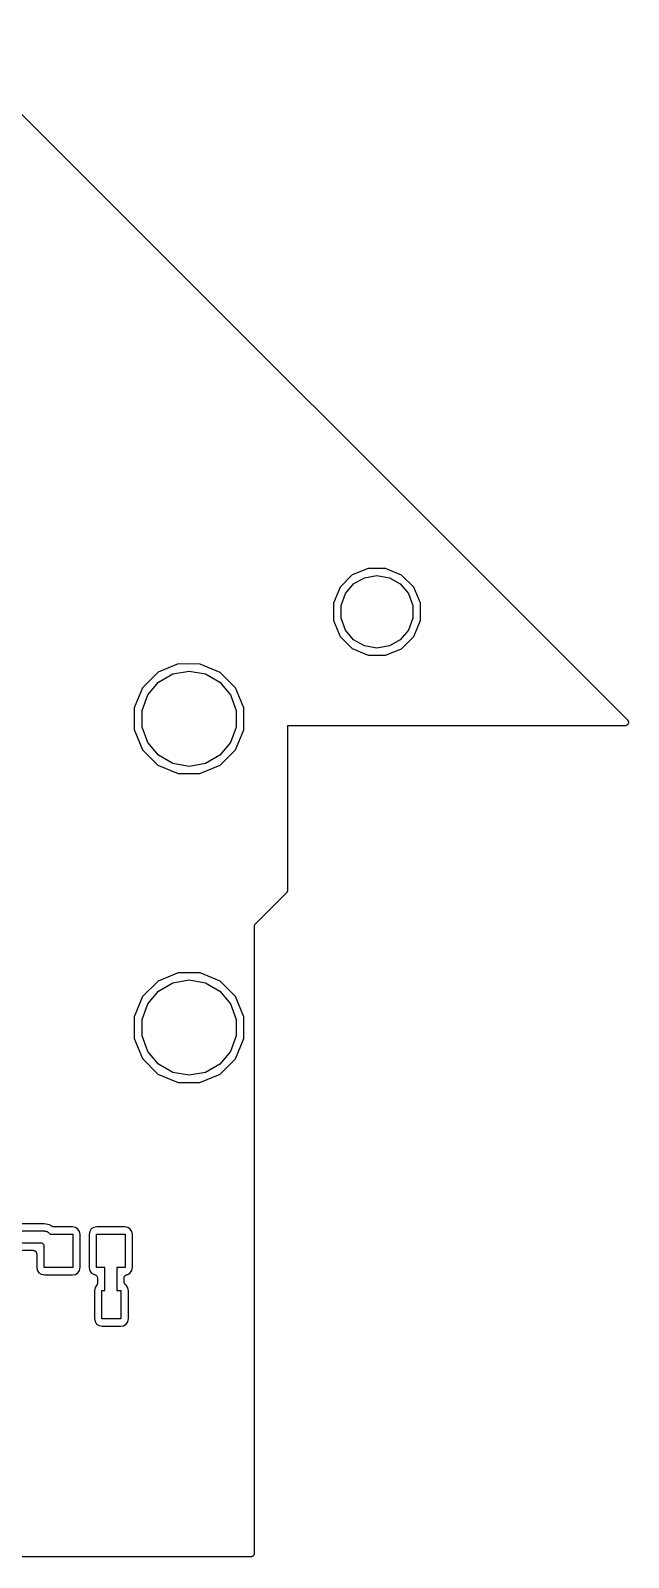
# Model space of a CAD drawing. Extents: x -5.1 to 32.6, y 0 to 32.2.
# Drawn here: x 20.02 to 32.59, y 0 to 32.13 of the extents above; entities that cross this region are included whole.
import ezdxf

# ---------------------------------------------------------------- set-up
doc = ezdxf.new("R2010")
doc.units = 0
doc.header["$MEASUREMENT"] = 0
doc.layers.add('BLACK', color=7, linetype='CONTINUOUS')

msp = doc.modelspace()

# ---------------------------------------------------------------- linework, layer by layer
at = {"layer": 'Black'}
for p, q in [((18.069, 32.1341), (32.5724, 17.6307)), ((26.7877, 20.6765), (26.5303, 20.4195)), ((27.1239, 20.8155), (26.7877, 20.6765)), ((26.8133, 20.4869), (27.0434, 20.6197)), ((27.0434, 20.6197), (27.305, 20.6658)), ((27.4877, 20.8151), (27.1239, 20.8155)), ((27.305, 20.6658), (27.5666, 20.6197)), ((27.8236, 20.6756), (27.4877, 20.8151)), ((27.5666, 20.6197), (27.7967, 20.4869)), ((28.0806, 20.4182), (27.8236, 20.6756)), ((26.5303, 20.4195), (26.3908, 20.0836)), ((26.5517, 20.0337), (26.6426, 20.2834)), ((26.6426, 20.2834), (26.8133, 20.4869)), ((27.7967, 20.4869), (27.9674, 20.2834)), ((27.9674, 20.2834), (28.0583, 20.0337)), ((28.2196, 20.082), (28.0806, 20.4182)), ((26.3908, 20.0836), (26.3904, 19.7198)), ((26.5517, 19.7681), (26.5517, 20.0337)), ((28.0583, 20.0337), (28.0583, 19.7681)), ((28.2192, 19.7182), (28.2196, 20.082)), ((26.3904, 19.7198), (26.5294, 19.3836)), ((26.6426, 19.5184), (26.5517, 19.7681)), ((28.0583, 19.7681), (27.9674, 19.5184)), ((28.0797, 19.3823), (28.2192, 19.7182)), ((26.5294, 19.3836), (26.7864, 19.1262)), ((26.8133, 19.3149), (26.6426, 19.5184)), ((27.0434, 19.1821), (26.8133, 19.3149)), ((27.7967, 19.3149), (27.5666, 19.1821)), ((27.9674, 19.5184), (27.7967, 19.3149)), ((27.8223, 19.1253), (28.0797, 19.3823)), ((26.7864, 19.1262), (27.1223, 18.9867)), ((27.305, 19.136), (27.0434, 19.1821)), ((27.1223, 18.9867), (27.4861, 18.9863)), ((27.5666, 19.1821), (27.305, 19.136)), ((27.4861, 18.9863), (27.8223, 19.1253)), ((23.1271, 18.8032), (22.7034, 18.6281)), ((23.012, 18.5939), (23.3553, 18.6544)), ((23.5855, 18.8028), (23.1271, 18.8032)), ((23.3553, 18.6544), (23.6986, 18.5939)), ((24.0089, 18.627), (23.5855, 18.8028)), ((22.7034, 18.6281), (22.3789, 18.3042)), ((22.486, 18.1525), (22.7101, 18.4196)), ((22.7101, 18.4196), (23.012, 18.5939)), ((23.6986, 18.5939), (24.0005, 18.4196)), ((24.0005, 18.4196), (24.2246, 18.1525)), ((24.3328, 18.3025), (24.0089, 18.627)), ((22.3789, 18.3042), (22.2031, 17.8808)), ((22.3667, 17.8249), (22.486, 18.1525)), ((24.2246, 18.1525), (24.3439, 17.8249)), ((24.5079, 17.8788), (24.3328, 18.3025)), ((22.2031, 17.8808), (22.2027, 17.4224)), ((22.3667, 17.4763), (22.3667, 17.8249)), ((24.3439, 17.8249), (24.3439, 17.4763)), ((24.5075, 17.4204), (24.5079, 17.8788)), ((22.2027, 17.4224), (22.3778, 16.9987)), ((22.486, 17.1487), (22.3667, 17.4763)), ((24.3439, 17.4763), (24.2246, 17.1487)), ((24.3317, 16.997), (24.5075, 17.4204)), ((25.4265, 17.4993), (25.4254, 17.4935)), ((25.4254, 17.4935), (25.4254, 14.0397)), ((25.433, 17.5006), (25.4265, 17.4993)), ((32.5185, 17.5006), (25.433, 17.5006)), ((32.5283, 17.5023), (32.5185, 17.5006)), ((32.5383, 17.5032), (32.5283, 17.5023)), ((32.5413, 17.5046), (32.5383, 17.5032)), ((32.5446, 17.5052), (32.5413, 17.5046)), ((32.5532, 17.5102), (32.5446, 17.5052)), ((32.5622, 17.5144), (32.5532, 17.5102)), ((32.5646, 17.5167), (32.5622, 17.5144)), ((32.5675, 17.5184), (32.5646, 17.5167)), ((32.5739, 17.5261), (32.5675, 17.5184)), ((32.5724, 17.6307), (32.5781, 17.6225)), ((32.581, 17.5331), (32.5739, 17.5261)), ((32.5781, 17.6225), (32.5845, 17.6149)), ((32.5824, 17.5361), (32.581, 17.5331)), ((32.5845, 17.5387), (32.5824, 17.5361)), ((32.5845, 17.6149), (32.5857, 17.6118)), ((32.5879, 17.5481), (32.5845, 17.5387)), ((32.5857, 17.6118), (32.5876, 17.609)), ((32.5876, 17.609), (32.5902, 17.5994)), ((32.5921, 17.5571), (32.5879, 17.5481)), ((32.5902, 17.5994), (32.5936, 17.59)), ((32.5924, 17.5604), (32.5921, 17.5571)), ((32.5936, 17.5636), (32.5924, 17.5604)), ((32.5936, 17.59), (32.5936, 17.5867)), ((32.5936, 17.5867), (32.5944, 17.5834)), ((32.5944, 17.5834), (32.5936, 17.5735)), ((32.5936, 17.5735), (32.5936, 17.5636)), ((22.7101, 16.8816), (22.486, 17.1487)), ((24.2246, 17.1487), (24.0005, 16.8816)), ((22.3778, 16.9987), (22.7017, 16.6742)), ((23.012, 16.7073), (22.7101, 16.8816)), ((24.0005, 16.8816), (23.6986, 16.7073)), ((24.0072, 16.6731), (24.3317, 16.997)), ((22.7017, 16.6742), (23.1251, 16.4984)), ((23.3553, 16.6468), (23.012, 16.7073)), ((23.1251, 16.4984), (23.5835, 16.498)), ((23.6986, 16.7073), (23.3553, 16.6468)), ((23.5835, 16.498), (24.0072, 16.6731)), ((25.4031, 13.9858), (24.7323, 13.315)), ((25.405, 13.9885), (25.4031, 13.9858)), ((25.4076, 13.9907), (25.405, 13.9885)), ((25.4125, 13.9993), (25.4076, 13.9907)), ((25.4183, 14.0075), (25.4125, 13.9993)), ((25.4191, 14.0107), (25.4183, 14.0075)), ((25.4208, 14.0136), (25.4191, 14.0107)), ((25.4225, 14.0234), (25.4208, 14.0136)), ((25.4251, 14.033), (25.4225, 14.0234)), ((25.4254, 14.0397), (25.4248, 14.0364)), ((25.4248, 14.0364), (25.4251, 14.033)), ((24.7282, 13.3088), (24.7269, 13.3022)), ((24.7269, 13.3022), (24.7269, 0.088861)), ((24.7323, 13.315), (24.7282, 13.3088)), ((23.1271, 12.3032), (22.7034, 12.1281)), ((23.5855, 12.3028), (23.1271, 12.3032)), ((24.0089, 12.127), (23.5855, 12.3028)), ((22.7034, 12.1281), (22.3789, 11.8042)), ((22.486, 11.6525), (22.7101, 11.9196)), ((22.7101, 11.9196), (23.012, 12.0939)), ((23.012, 12.0939), (23.3553, 12.1544)), ((23.3553, 12.1544), (23.6986, 12.0939)), ((23.6986, 12.0939), (24.0005, 11.9196)), ((24.0005, 11.9196), (24.2246, 11.6525)), ((24.3328, 11.8025), (24.0089, 12.127)), ((22.3789, 11.8042), (22.2031, 11.3808)), ((22.3667, 11.3249), (22.486, 11.6525)), ((24.2246, 11.6525), (24.3439, 11.3249)), ((24.5079, 11.3788), (24.3328, 11.8025)), ((22.2031, 11.3808), (22.2027, 10.9224)), ((22.3667, 10.9763), (22.3667, 11.3249)), ((24.3439, 11.3249), (24.3439, 10.9763)), ((24.5075, 10.9204), (24.5079, 11.3788)), ((22.486, 10.6487), (22.3667, 10.9763)), ((24.3439, 10.9763), (24.2246, 10.6487)), ((22.2027, 10.9224), (22.3778, 10.4987)), ((22.7101, 10.3816), (22.486, 10.6487)), ((24.2246, 10.6487), (24.0005, 10.3816)), ((24.3317, 10.497), (24.5075, 10.9204)), ((22.3778, 10.4987), (22.7017, 10.1742)), ((23.012, 10.2073), (22.7101, 10.3816)), ((24.0005, 10.3816), (23.6986, 10.2073)), ((24.0072, 10.1731), (24.3317, 10.497)), ((22.7017, 10.1742), (23.1251, 9.9984)), ((23.3553, 10.1468), (23.012, 10.2073)), ((23.1251, 9.9984), (23.5835, 9.998)), ((23.6986, 10.2073), (23.3553, 10.1468)), ((23.5835, 9.998), (24.0072, 10.1731)), ((17.1641, 6.8707), (20.3161, 6.8707)), ((20.3086, 7.0231), (17.2792, 7.0231)), ((20.4224, 7.00045), (20.3086, 7.0231)), ((20.3161, 6.8707), (20.3216, 6.86973)), ((20.3216, 6.86973), (20.3272, 6.87022)), ((20.3272, 6.87022), (20.3432, 6.86592)), ((20.3432, 6.86592), (20.3595, 6.86304)), ((20.3595, 6.86304), (20.3644, 6.86025)), ((20.3644, 6.86025), (20.3698, 6.8588)), ((20.3698, 6.8588), (20.3834, 6.84929)), ((20.3834, 6.84929), (20.3977, 6.84099)), ((20.3977, 6.84099), (20.4013, 6.83671)), ((20.4013, 6.83671), (20.4059, 6.8335)), ((20.4059, 6.8335), (20.4378, 6.8016)), ((20.4661, 6.97132), (20.4224, 7.00045)), ((20.4378, 6.8016), (20.9082, 6.8016)), ((20.4744, 6.96764), (20.4661, 6.97132)), ((20.4823, 6.96307), (20.4744, 6.96764)), ((20.4864, 6.96235), (20.4823, 6.96307)), ((20.4903, 6.96066), (20.4864, 6.96235)), ((20.4994, 6.96006), (20.4903, 6.96066)), ((20.5084, 6.95848), (20.4994, 6.96006)), ((20.9006, 6.95848), (20.5084, 6.95848)), ((20.9686, 6.94469), (20.9006, 6.95848)), ((20.9082, 6.8016), (20.9082, 6.1016)), ((21.0195, 6.90991), (20.9686, 6.94469)), ((21.0532, 6.8576), (21.0195, 6.90991)), ((21.0651, 6.79449), (21.0532, 6.8576)), ((21.0651, 6.10924), (21.0651, 6.79449)), ((21.2651, 6.86203), (21.2513, 6.79396)), ((21.2513, 6.79396), (21.2513, 6.10871)), ((21.2999, 6.91294), (21.2651, 6.86203)), ((21.3522, 6.9466), (21.2999, 6.91294)), ((21.4153, 6.95848), (21.3522, 6.9466)), ((21.4082, 6.1016), (21.4082, 6.8016)), ((21.4082, 6.8016), (22.0082, 6.8016)), ((22.0006, 6.95848), (21.4153, 6.95848)), ((22.0686, 6.94469), (22.0006, 6.95848)), ((22.0082, 6.8016), (22.0082, 6.1016)), ((22.1195, 6.90991), (22.0686, 6.94469)), ((22.1532, 6.8576), (22.1195, 6.90991)), ((22.1651, 6.79449), (22.1532, 6.8576)), ((22.1651, 6.10924), (22.1651, 6.79449)), ((20.2635, 6.6167), (17.1641, 6.6167)), ((18.4407, 6.4643), (20.0751, 6.4643)), ((20.0751, 6.4643), (20.0817, 6.46314)), ((20.0817, 6.46314), (20.0884, 6.46314)), ((20.0884, 6.46314), (20.0946, 6.46086)), ((20.0946, 6.46086), (20.1012, 6.4597)), ((20.1012, 6.4597), (20.107, 6.45637)), ((20.107, 6.45637), (20.1132, 6.45409)), ((20.1132, 6.45409), (20.1183, 6.44981)), ((20.1183, 6.44981), (20.1241, 6.44647)), ((20.1241, 6.44647), (20.1284, 6.44137)), ((20.1284, 6.44137), (20.1335, 6.43708)), ((20.1335, 6.43708), (20.1368, 6.43131)), ((20.1368, 6.43131), (20.1411, 6.4262)), ((20.3082, 6.57199), (20.2635, 6.6167)), ((20.3082, 6.1016), (20.3082, 6.57199)), ((20.1411, 6.4262), (20.1434, 6.41994)), ((20.1434, 6.41994), (20.1467, 6.41416)), ((20.1467, 6.41416), (20.1479, 6.40759)), ((20.1479, 6.40759), (20.1502, 6.40133)), ((20.1502, 6.40133), (20.1502, 6.39467)), ((20.1502, 6.39467), (20.1513, 6.3881)), ((20.1513, 6.3881), (20.1513, 6.10871)), ((20.1513, 6.10871), (20.1632, 6.0456)), ((21.0513, 6.04117), (21.0651, 6.10924)), ((21.2513, 6.10871), (21.2632, 6.0456)), ((22.1513, 6.04117), (22.1651, 6.10924)), ((20.1632, 6.0456), (20.1969, 5.99329)), ((20.1969, 5.99329), (20.2478, 5.95851)), ((20.2478, 5.95851), (20.3158, 5.94472)), ((20.9082, 6.1016), (20.3082, 6.1016)), ((20.3158, 5.94472), (20.9011, 5.94472)), ((20.9011, 5.94472), (20.9642, 5.9566)), ((20.9642, 5.9566), (21.0165, 5.99026)), ((21.0165, 5.99026), (21.0513, 6.04117)), ((21.2632, 6.0456), (21.2969, 5.99329)), ((21.2969, 5.99329), (21.3478, 5.95851)), ((21.3478, 5.95851), (21.3677, 5.95446)), ((21.3677, 5.95446), (21.3792, 5.94996)), ((21.3792, 5.94996), (21.3907, 5.94577)), ((21.3907, 5.94577), (21.3914, 5.94515)), ((21.3914, 5.94515), (21.3924, 5.94479)), ((21.3924, 5.94479), (21.4016, 5.93664)), ((21.4016, 5.93664), (21.411, 5.92876)), ((21.5812, 6.1016), (21.4082, 6.1016)), ((21.411, 5.92876), (21.4115, 5.92792)), ((21.4115, 5.92792), (21.4122, 5.92727)), ((21.4122, 5.92727), (21.418, 5.9165)), ((21.418, 5.9165), (21.4242, 5.90584)), ((21.4242, 5.90584), (21.4244, 5.90488)), ((21.4244, 5.90488), (21.4248, 5.90402)), ((21.4248, 5.90402), (21.4267, 5.89191)), ((21.4267, 5.89191), (21.4288, 5.87978)), ((21.4288, 5.87978), (21.4288, 5.77757)), ((21.5812, 5.6213), (21.5812, 6.1016)), ((22.0082, 6.1016), (21.8352, 6.1016)), ((21.8352, 6.1016), (21.8352, 5.6213)), ((21.9876, 5.87898), (21.9898, 5.89162)), ((21.9876, 5.80143), (21.9876, 5.87898)), ((21.9894, 5.7912), (21.9876, 5.80143)), ((21.9904, 5.78086), (21.9894, 5.7912)), ((21.9898, 5.89162), (21.9919, 5.90422)), ((21.9919, 5.90422), (21.9921, 5.90461)), ((21.9921, 5.90461), (21.9922, 5.90505)), ((21.9922, 5.90505), (21.9986, 5.91619)), ((21.9986, 5.91619), (22.0049, 5.92729)), ((22.0049, 5.92729), (22.0052, 5.92758)), ((22.0052, 5.92758), (22.0054, 5.92796)), ((22.0054, 5.92796), (22.0152, 5.93619)), ((22.0152, 5.93619), (22.0249, 5.94454)), ((22.0249, 5.94454), (22.0254, 5.94469)), ((22.0254, 5.94469), (22.0257, 5.94497)), ((22.0257, 5.94497), (22.0377, 5.94934)), ((22.0377, 5.94934), (22.0497, 5.95387)), ((22.0497, 5.95387), (22.0642, 5.9566)), ((22.0642, 5.9566), (22.1165, 5.99026)), ((22.1165, 5.99026), (22.1513, 6.04117)), ((21.3794, 5.68173), (21.3656, 5.61366)), ((21.3656, 5.61366), (21.3656, 5.02841)), ((21.4155, 5.73458), (21.3794, 5.68173)), ((21.4194, 5.74326), (21.4155, 5.73458)), ((21.4242, 5.75151), (21.4194, 5.74326)), ((21.4249, 5.75524), (21.4242, 5.75151)), ((21.4264, 5.75869), (21.4249, 5.75524)), ((21.4271, 5.76819), (21.4264, 5.75869)), ((21.4288, 5.77757), (21.4271, 5.76819)), ((21.5225, 5.0213), (21.5225, 5.6213)), ((21.5225, 5.6213), (21.5812, 5.6213)), ((21.8352, 5.6213), (21.9225, 5.6213)), ((21.9225, 5.6213), (21.9225, 5.0213)), ((21.9917, 5.77823), (21.9904, 5.78086)), ((21.9922, 5.77536), (21.9917, 5.77823)), ((21.9974, 5.76637), (21.9922, 5.77536)), ((22.0019, 5.75701), (21.9974, 5.76637)), ((22.004, 5.75497), (22.0019, 5.75701)), ((22.0054, 5.75245), (22.004, 5.75497)), ((22.0134, 5.74577), (22.0054, 5.75245)), ((22.0208, 5.73851), (22.0134, 5.74577)), ((22.0338, 5.72961), (22.0208, 5.73851)), ((22.0675, 5.6773), (22.0338, 5.72961)), ((22.0794, 5.61419), (22.0675, 5.6773)), ((22.0794, 5.02894), (22.0794, 5.61419)), ((21.3656, 5.02841), (21.3775, 4.9653)), ((21.3775, 4.9653), (21.4112, 4.91299)), ((21.4112, 4.91299), (21.4621, 4.87821)), ((21.4621, 4.87821), (21.5301, 4.86442)), ((21.9225, 5.0213), (21.5225, 5.0213)), ((21.5301, 4.86442), (21.9154, 4.86442)), ((21.9154, 4.86442), (21.9785, 4.8763)), ((21.9785, 4.8763), (22.0308, 4.90996)), ((22.0308, 4.90996), (22.0656, 4.96087)), ((22.0656, 4.96087), (22.0794, 5.02894)), ((24.6507, 0.012661), (0.031587, 0.000016)), ((24.6573, 0.013819), (24.6507, 0.012661)), ((24.6639, 0.013819), (24.6573, 0.013819)), ((24.6702, 0.016104), (24.6639, 0.013819)), ((24.6768, 0.017269), (24.6702, 0.016104)), ((24.6826, 0.020598), (24.6768, 0.017269)), ((24.6888, 0.02287), (24.6826, 0.020598)), ((24.6939, 0.027166), (24.6888, 0.02287)), ((24.6997, 0.030513), (24.6939, 0.027166)), ((24.704, 0.035608), (24.6997, 0.030513)), ((24.7091, 0.039881), (24.704, 0.035608)), ((24.7124, 0.045674), (24.7091, 0.039881)), ((24.7167, 0.050795), (24.7124, 0.045674)), ((24.719, 0.057038), (24.7167, 0.050795)), ((24.7223, 0.062799), (24.719, 0.057038)), ((24.7235, 0.069387), (24.7223, 0.062799)), ((24.7257, 0.075668), (24.7235, 0.069387)), ((24.7269, 0.088861), (24.7257, 0.082313)), ((24.7257, 0.082313), (24.7257, 0.075668))]:
    msp.add_line(p, q, dxfattribs=at)

doc.saveas('drawing.dxf')
